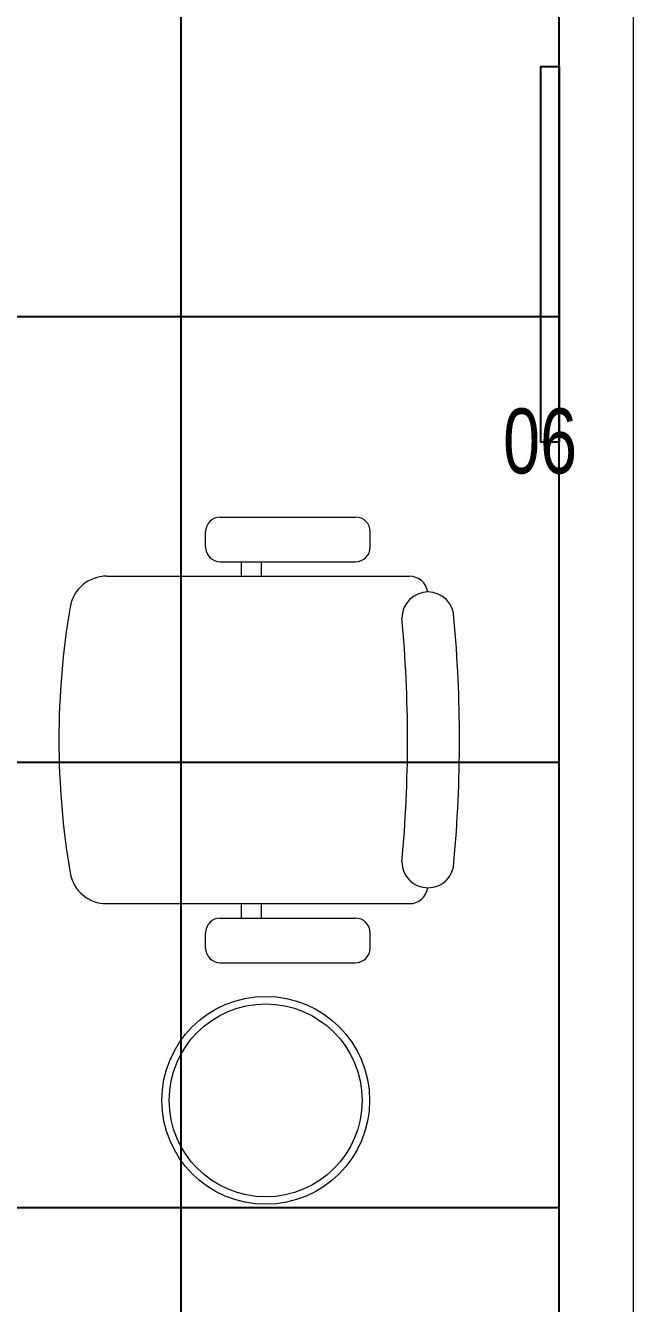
# Model space of a CAD drawing. Extents: x -12260 to 57327, y -29287 to 19916.
# Drawn here: x 12386 to 13206, y 6781 to 8502 of the extents above; entities that cross this region are included whole.
import ezdxf

# ---------------------------------------------------------------- set-up
doc = ezdxf.new("R2010")
doc.units = 0
doc.header["$LTSCALE"] = 0.25
doc.linetypes.add('DASHDOT', pattern=[25.4, 12.7, -6.35, 0, -6.35])
for name, color, linetype, lineweight in [('01-First Floor$0$72_EGR_EQP_TAG', 142, 'Continuous', 5), ('01-First Floor$0$LOADING', 253, 'Continuous', 5), ('01-First Floor$0$NEW Wall', 166, 'Continuous', 5), ('01-First Floor$0$Walls', 251, 'Continuous', 5), ('E-LITE-CLNG-CNDT', 6, 'DASHDOT', 35)]:
    doc.layers.add(name, color=color, linetype=linetype, lineweight=lineweight)
doc.layers.add('01-First Floor$0$FALSE CEILING', color=251, linetype='Continuous')
doc.styles.add('01-First Floor$0$X3G_ENTITY_257CFD', font='swisscl.ttf', dxfattribs={"height": 200})

# ---------------------------------------------------------------- blocks, each defined once
blk = doc.blocks.new('01-First Floor$0$WM00001-P')
at = {"layer": '01-First Floor$0$LOADING'}
for radius in [0.14, 0.13]:
    blk.add_circle((0, 0), radius, dxfattribs=at)
blk = doc.blocks.new('*X427')
at = {"color": 0}
for p, q in [((5, 3), (5, 3)), ((5, 3), (5, 3)), ((5, 3), (5, 3)), ((5, 3), (5, 3)), ((5, 3), (5, 3)), ((5, 3), (5, 3)), ((5, 3), (5, 3)), ((5, 3), (5, 3)), ((5, 3), (5, 3)), ((5, 3), (5, 3)), ((5, 3), (5, 3)), ((5, 3), (5, 3)), ((5, 3), (5, 3)), ((5, 3), (5, 3)), ((5, 3), (5, 3)), ((5, 3), (5, 3)), ((5, 3), (5, 3)), ((5, 3), (5, 3)), ((5, 3), (5, 3)), ((5, 3), (5, 3)), ((5, 3), (5, 3)), ((5, 3), (5, 3)), ((5, 3), (5, 3)), ((5, 3), (5, 3)), ((5, 3), (5, 3)), ((5, 3), (5, 3)), ((5, 3), (5, 3)), ((5, 3), (5, 3)), ((5, 3), (5, 3)), ((5, 3), (5, 3)), ((5, 3), (5, 3)), ((5, 3), (5, 3)), ((5, 3), (5, 3)), ((5, 3), (5, 3)), ((5, 3), (5, 3)), ((5, 3), (5, 3)), ((5, 3), (5, 3)), ((5, 3), (5, 3)), ((5, 3), (5, 3)), ((5, 3), (5, 3)), ((5, 3), (5, 3)), ((5, 3), (5, 3)), ((5, 3), (5, 3)), ((5, 3), (5, 3)), ((5, 3), (5, 3)), ((5, 3), (5, 3)), ((5, 3), (5, 3)), ((5, 3), (5, 3)), ((5, 3), (5, 3)), ((5, 3), (5, 3)), ((5, 3), (5, 3)), ((5, 3), (5, 3)), ((5, 3), (5, 3)), ((5, 3), (5, 3)), ((5, 3), (5, 3)), ((5, 3), (5, 3)), ((5, 3), (5, 3)), ((5, 3), (5, 3)), ((5, 3), (5, 3)), ((5, 3), (5, 3)), ((5, 3), (5, 3)), ((5, 3), (5, 3)), ((5, 3), (5, 3)), ((5, 3), (5, 3)), ((5, 3), (5, 3)), ((5, 3), (5, 3)), ((6, 3), (5, 3)), ((5, 3), (5, 3)), ((6, 3), (5, 3)), ((5, 3), (5, 3)), ((6, 3), (5, 3)), ((5, 3), (5, 3)), ((6, 3), (5, 3)), ((5, 3), (5, 3)), ((5, 3), (5, 3)), ((5, 3), (5, 3)), ((5, 3), (5, 3)), ((5, 3), (5, 3)), ((5, 3), (5, 3)), ((5, 3), (5, 3)), ((5, 3), (5, 3)), ((5, 3), (5, 3)), ((5, 3), (5, 3)), ((5, 3), (5, 3)), ((5, 3), (5, 3)), ((5, 3), (5, 3)), ((5, 3), (5, 3)), ((5, 3), (5, 3)), ((5, 3), (5, 3)), ((5, 3), (5, 3)), ((5, 3), (5, 3)), ((5, 3), (5, 3)), ((5, 3), (5, 3)), ((5, 3), (5, 3)), ((5, 3), (5, 3)), ((5, 3), (5, 3)), ((6, 3), (6, 3)), ((6, 3), (6, 3)), ((6, 3), (6, 3)), ((6, 3), (6, 3)), ((6, 3), (6, 3)), ((6, 3), (6, 3)), ((6, 3), (6, 3)), ((6, 3), (6, 3)), ((6, 3), (6, 3)), ((6, 3), (6, 3)), ((6, 3), (6, 3)), ((6, 3), (6, 3)), ((6, 3), (6, 3)), ((6, 3), (6, 3)), ((6, 3), (6, 3)), ((6, 3), (6, 3)), ((6, 3), (6, 3)), ((6, 3), (6, 3)), ((6, 3), (6, 3)), ((6, 3), (6, 3)), ((6, 3), (6, 3)), ((6, 3), (6, 3)), ((6, 3), (6, 3)), ((6, 3), (6, 3)), ((6, 3), (6, 3)), ((6, 3), (6, 3)), ((6, 3), (6, 3)), ((6, 3), (6, 3)), ((6, 3), (6, 3)), ((6, 3), (6, 3)), ((6, 3), (6, 3)), ((6, 3), (6, 3)), ((6, 3), (6, 3)), ((6, 3), (6, 3)), ((6, 3), (6, 3)), ((6, 3), (6, 3)), ((6, 3), (6, 3)), ((6, 3), (6, 3)), ((6, 3), (6, 3)), ((6, 3), (6, 3)), ((6, 3), (6, 3)), ((6, 3), (6, 3)), ((6, 3), (6, 3)), ((6, 3), (6, 3)), ((6, 3), (6, 3)), ((6, 3), (6, 3)), ((6, 3), (6, 3)), ((6, 3), (6, 3)), ((6, 3), (6, 3)), ((6, 3), (6, 3)), ((6, 3), (6, 3)), ((6, 3), (6, 3)), ((6, 3), (6, 3)), ((6, 3), (6, 3)), ((6, 3), (6, 3)), ((6, 3), (6, 3)), ((6, 3), (6, 3)), ((6, 3), (6, 3)), ((6, 3), (6, 3)), ((6, 3), (6, 3)), ((6, 3), (6, 3)), ((6, 3), (6, 3)), ((6, 3), (6, 3)), ((6, 3), (6, 3)), ((6, 3), (6, 3)), ((6, 3), (6, 3)), ((6, 3), (6, 3)), ((6, 3), (6, 3)), ((6, 3), (6, 3)), ((6, 3), (6, 3)), ((6, 3), (6, 3)), ((6, 3), (6, 3)), ((6, 3), (6, 3)), ((6, 3), (6, 3)), ((6, 3), (6, 3)), ((6, 3), (6, 3)), ((6, 3), (6, 3)), ((6, 3), (6, 3)), ((6, 3), (6, 3)), ((6, 3), (6, 3)), ((6, 3), (6, 3)), ((6, 3), (6, 3)), ((6, 3), (6, 3)), ((6, 3), (6, 3)), ((6, 3), (6, 3)), ((6, 3), (6, 3)), ((6, 3), (6, 3)), ((6, 3), (6, 3)), ((6, 3), (6, 3)), ((6, 3), (6, 3)), ((6, 3), (6, 3)), ((6, 3), (6, 3)), ((6, 3), (6, 3)), ((6, 3), (6, 3)), ((6, 3), (6, 3)), ((6, 3), (6, 3)), ((6, 3), (6, 3)), ((6, 3), (6, 3)), ((6, 3), (6, 3)), ((6, 3), (6, 3)), ((6, 3), (6, 3)), ((6, 3), (6, 3)), ((6, 3), (6, 3)), ((6, 3), (6, 3)), ((6, 3), (6, 3)), ((6, 3), (6, 3)), ((6, 3), (6, 3)), ((6, 3), (6, 3)), ((6, 3), (6, 3)), ((6, 3), (6, 3)), ((6, 3), (6, 3)), ((6, 3), (6, 3)), ((6, 3), (6, 3)), ((6, 3), (6, 3)), ((6, 3), (6, 3)), ((6, 3), (6, 3)), ((6, 3), (6, 3)), ((6, 3), (6, 3)), ((6, 3), (6, 3)), ((6, 3), (6, 3)), ((6, 3), (6, 3)), ((6, 3), (6, 3)), ((6, 3), (6, 3)), ((6, 3), (6, 3)), ((6, 3), (6, 3)), ((6, 3), (6, 3)), ((6, 3), (6, 3)), ((6, 3), (6, 3)), ((6, 3), (6, 3)), ((6, 3), (6, 3)), ((6, 3), (6, 3)), ((6, 3), (6, 3)), ((6, 3), (6, 3)), ((6, 3), (6, 3)), ((6, 3), (6, 3)), ((6, 3), (6, 3)), ((6, 3), (6, 3)), ((6, 3), (6, 3)), ((6, 3), (6, 3)), ((6, 3), (6, 3)), ((6, 3), (6, 3)), ((6, 3), (6, 3)), ((6, 3), (6, 3)), ((6, 3), (6, 3)), ((6, 3), (6, 3)), ((6, 3), (6, 3)), ((6, 3), (6, 3)), ((6, 3), (6, 3)), ((6, 3), (6, 3)), ((6, 3), (6, 3)), ((6, 3), (6, 3)), ((6, 3), (6, 3)), ((6, 3), (6, 3)), ((6, 3), (6, 3)), ((6, 3), (6, 3)), ((6, 3), (6, 3)), ((6, 3), (6, 3)), ((6, 3), (6, 3)), ((6, 3), (6, 3)), ((6, 3), (6, 3)), ((6, 3), (6, 3)), ((6, 3), (6, 3)), ((6, 3), (6, 3)), ((6, 3), (6, 3)), ((6, 3), (6, 3)), ((6, 3), (6, 3)), ((6, 3), (6, 3)), ((6, 3), (6, 3)), ((6, 3), (6, 3)), ((6, 3), (6, 3)), ((6, 3), (6, 3)), ((6, 3), (6, 3)), ((6, 3), (6, 3)), ((6, 3), (6, 3)), ((6, 3), (6, 3)), ((6, 3), (6, 3)), ((6, 3), (6, 3)), ((6, 3), (6, 3)), ((6, 3), (6, 3)), ((6, 3), (6, 3)), ((6, 3), (6, 3)), ((6, 3), (6, 3)), ((6, 3), (6, 3)), ((6, 3), (6, 3)), ((6, 3), (6, 3)), ((6, 3), (6, 3)), ((6, 3), (6, 3)), ((6, 3), (6, 3)), ((6, 3), (6, 3)), ((6, 3), (6, 3)), ((6, 3), (6, 3)), ((6, 3), (6, 3)), ((6, 3), (6, 3)), ((6, 3), (6, 3)), ((6, 3), (6, 3)), ((6, 3), (6, 3)), ((6, 3), (6, 3)), ((6, 3), (6, 3)), ((6, 3), (6, 3)), ((6, 3), (6, 3)), ((6, 3), (6, 3)), ((6, 3), (6, 3)), ((6, 3), (6, 3)), ((6, 3), (6, 3)), ((6, 3), (5, 3)), ((6, 3), (5, 3)), ((6, 3), (5, 3)), ((6, 3), (5, 3)), ((6, 3), (5, 3)), ((6, 3), (6, 3)), ((6, 3), (6, 3)), ((6, 3), (6, 3)), ((6, 3), (6, 3)), ((6, 3), (6, 3)), ((6, 3), (6, 3)), ((6, 3), (6, 3)), ((6, 3), (6, 3)), ((6, 3), (6, 3)), ((6, 3), (6, 3)), ((6, 3), (6, 3)), ((6, 3), (6, 3)), ((6, 3), (6, 3)), ((6, 3), (6, 3)), ((6, 3), (6, 3)), ((6, 3), (6, 3)), ((6, 3), (6, 3)), ((6, 3), (6, 3)), ((6, 3), (6, 3)), ((6, 3), (6, 3)), ((6, 3), (6, 3)), ((6, 3), (6, 3)), ((6, 3), (6, 3)), ((6, 3), (6, 3)), ((6, 3), (6, 3)), ((6, 3), (6, 3)), ((6, 3), (6, 3)), ((6, 3), (6, 3)), ((6, 3), (6, 3)), ((6, 3), (6, 3)), ((6, 3), (6, 3)), ((6, 3), (6, 3)), ((6, 3), (6, 3)), ((6, 3), (6, 3)), ((6, 3), (6, 3)), ((6, 3), (6, 3)), ((6, 3), (6, 3)), ((6, 3), (6, 3)), ((6, 3), (6, 3)), ((6, 3), (6, 3)), ((6, 3), (6, 3)), ((6, 3), (6, 3)), ((6, 3), (6, 3)), ((6, 3), (6, 3)), ((6, 3), (6, 3)), ((6, 3), (6, 3)), ((6, 3), (6, 3)), ((6, 3), (6, 3)), ((6, 3), (6, 3)), ((6, 3), (6, 3)), ((6, 3), (6, 3)), ((6, 3), (6, 3)), ((6, 3), (6, 3)), ((6, 3), (6, 3)), ((6, 3), (6, 3)), ((6, 3), (6, 3)), ((6, 3), (6, 3)), ((6, 3), (6, 3)), ((6, 3), (6, 3)), ((6, 3), (6, 3)), ((6, 3), (6, 3)), ((6, 3), (6, 3)), ((6, 3), (6, 3)), ((6, 3), (6, 3)), ((6, 3), (6, 3)), ((6, 3), (6, 3)), ((6, 3), (6, 3)), ((6, 3), (6, 3)), ((6, 3), (6, 3)), ((6, 3), (6, 3)), ((6, 3), (6, 3)), ((6, 3), (6, 3)), ((6, 3), (6, 3)), ((6, 3), (6, 3)), ((6, 3), (6, 3)), ((6, 3), (6, 3)), ((6, 3), (6, 3)), ((6, 3), (6, 3)), ((6, 3), (6, 3)), ((6, 3), (6, 3)), ((6, 3), (6, 3)), ((6, 3), (6, 3)), ((6, 3), (6, 3)), ((6, 3), (6, 3)), ((6, 3), (6, 3)), ((6, 3), (6, 3)), ((6, 3), (6, 3)), ((6, 3), (6, 3)), ((6, 3), (6, 3)), ((6, 3), (6, 3)), ((6, 3), (6, 3)), ((6, 3), (6, 3)), ((6, 3), (6, 3)), ((6, 3), (6, 3)), ((6, 3), (6, 3)), ((6, 3), (6, 3)), ((6, 3), (6, 3)), ((6, 3), (6, 3)), ((6, 3), (6, 3)), ((6, 3), (6, 3)), ((6, 3), (6, 3)), ((6, 3), (6, 3)), ((6, 3), (6, 3)), ((6, 3), (6, 3)), ((6, 3), (6, 3)), ((6, 3), (6, 3)), ((6, 3), (6, 3)), ((6, 3), (6, 3)), ((6, 3), (6, 3)), ((6, 3), (6, 3)), ((6, 3), (6, 3)), ((6, 3), (6, 3)), ((6, 3), (6, 3)), ((6, 3), (6, 3)), ((6, 3), (6, 3)), ((6, 3), (6, 3)), ((6, 3), (6, 3)), ((6, 3), (6, 3)), ((6, 3), (6, 3)), ((6, 3), (6, 3)), ((6, 3), (6, 3)), ((6, 3), (6, 3)), ((6, 3), (6, 3)), ((6, 3), (6, 3)), ((6, 3), (6, 3)), ((6, 3), (6, 3)), ((6, 3), (6, 3)), ((6, 3), (6, 3)), ((6, 3), (6, 3)), ((6, 3), (6, 3)), ((6, 3), (6, 3)), ((6, 3), (6, 3)), ((6, 3), (6, 3)), ((6, 3), (6, 3)), ((6, 3), (6, 3)), ((6, 3), (6, 3)), ((6, 3), (6, 3)), ((6, 3), (6, 3)), ((6, 3), (6, 3)), ((6, 3), (6, 3)), ((6, 3), (6, 3)), ((6, 3), (6, 3)), ((6, 3), (6, 3)), ((6, 3), (6, 3)), ((6, 3), (6, 3)), ((6, 3), (6, 3)), ((6, 3), (6, 3)), ((6, 3), (6, 3)), ((6, 3), (6, 3)), ((6, 3), (6, 3)), ((6, 3), (6, 3)), ((6, 3), (6, 3)), ((6, 3), (6, 3)), ((6, 3), (6, 3)), ((6, 3), (6, 3)), ((6, 3), (6, 3)), ((6, 3), (6, 3)), ((6, 3), (6, 3)), ((6, 3), (6, 3)), ((6, 3), (6, 3)), ((6, 3), (6, 3)), ((6, 3), (6, 3)), ((6, 3), (6, 3)), ((6, 3), (6, 3)), ((6, 3), (6, 3)), ((6, 3), (6, 3)), ((6, 3), (6, 3)), ((6, 3), (6, 3)), ((6, 3), (6, 3)), ((6, 3), (6, 3)), ((6, 3), (6, 3)), ((6, 3), (6, 3)), ((6, 3), (6, 3)), ((6, 3), (6, 3)), ((6, 3), (6, 3)), ((6, 3), (6, 3)), ((6, 3), (6, 3)), ((6, 3), (6, 3)), ((6, 3), (6, 3)), ((6, 3), (6, 3)), ((6, 3), (6, 3)), ((6, 3), (6, 3)), ((6, 3), (6, 3)), ((6, 3), (6, 3)), ((6, 3), (6, 3)), ((6, 3), (6, 3)), ((6, 3), (6, 3)), ((6, 3), (6, 3)), ((6, 3), (6, 3)), ((6, 3), (6, 3)), ((6, 3), (6, 3)), ((6, 3), (6, 3)), ((6, 3), (6, 3)), ((6, 3), (6, 3)), ((6, 3), (6, 3)), ((6, 3), (6, 3)), ((6, 3), (6, 3)), ((6, 3), (6, 3)), ((6, 3), (6, 3)), ((6, 3), (6, 3)), ((6, 3), (6, 3)), ((6, 3), (6, 3)), ((6, 3), (6, 3)), ((6, 3), (6, 3)), ((6, 3), (6, 3)), ((6, 3), (6, 3)), ((6, 3), (6, 3)), ((6, 3), (6, 3)), ((6, 3), (6, 3)), ((6, 3), (6, 3)), ((6, 3), (6, 3)), ((6, 3), (6, 3)), ((6, 3), (6, 3)), ((6, 3), (6, 3)), ((6, 3), (6, 3)), ((6, 3), (6, 3)), ((6, 3), (6, 3)), ((6, 3), (6, 3)), ((6, 3), (6, 3)), ((6, 3), (6, 3)), ((6, 3), (6, 3)), ((6, 3), (6, 3)), ((6, 3), (6, 3)), ((6, 3), (6, 3)), ((6, 3), (6, 3)), ((6, 3), (6, 3)), ((6, 3), (6, 3)), ((6, 3), (6, 3)), ((6, 3), (6, 3)), ((6, 3), (6, 3)), ((6, 3), (6, 3)), ((6, 3), (6, 3)), ((6, 3), (6, 3)), ((6, 3), (6, 3)), ((6, 3), (6, 3)), ((6, 3), (6, 3)), ((6, 3), (6, 3)), ((6, 3), (6, 3)), ((6, 3), (6, 3)), ((6, 3), (6, 3)), ((6, 3), (6, 3)), ((6, 3), (6, 3)), ((6, 3), (6, 3)), ((6, 3), (6, 3)), ((6, 3), (6, 3)), ((6, 3), (6, 3)), ((6, 3), (6, 3)), ((6, 3), (6, 3)), ((6, 3), (6, 3)), ((6, 3), (6, 3)), ((6, 3), (6, 3)), ((6, 3), (6, 3)), ((6, 3), (6, 3)), ((6, 3), (6, 3)), ((6, 3), (6, 3)), ((6, 3), (6, 3)), ((6, 3), (6, 3)), ((6, 3), (6, 3)), ((6, 3), (6, 3)), ((6, 3), (6, 3)), ((6, 3), (6, 3)), ((6, 3), (6, 3)), ((6, 3), (6, 3)), ((6, 3), (6, 3)), ((6, 3), (6, 3)), ((6, 3), (6, 3)), ((6, 3), (6, 3)), ((6, 3), (6, 3)), ((6, 3), (6, 3)), ((6, 3), (6, 3)), ((6, 3), (6, 3)), ((6, 3), (6, 3)), ((6, 3), (6, 3)), ((6, 3), (6, 3)), ((6, 3), (6, 3)), ((6, 3), (6, 3)), ((6, 3), (6, 3)), ((6, 3), (6, 3)), ((6, 3), (6, 3)), ((6, 3), (6, 3)), ((6, 3), (6, 3)), ((6, 3), (6, 3)), ((6, 3), (6, 3)), ((6, 3), (6, 3)), ((6, 3), (6, 3)), ((6, 3), (6, 3)), ((6, 3), (6, 3)), ((6, 3), (6, 3)), ((6, 3), (6, 3)), ((6, 3), (6, 3)), ((6, 3), (6, 3)), ((6, 3), (6, 3)), ((6, 3), (6, 3)), ((6, 3), (6, 3)), ((6, 3), (6, 3)), ((6, 3), (6, 3)), ((6, 3), (6, 3)), ((6, 3), (6, 3)), ((6, 3), (6, 3)), ((6, 3), (6, 3)), ((6, 3), (6, 3)), ((6, 3), (6, 3)), ((6, 3), (6, 3)), ((6, 3), (6, 3)), ((6, 3), (6, 3)), ((6, 3), (6, 3)), ((6, 3), (6, 3)), ((6, 3), (6, 3)), ((6, 3), (6, 3)), ((6, 3), (6, 3)), ((6, 3), (6, 3)), ((6, 3), (6, 3)), ((6, 3), (6, 3)), ((6, 3), (6, 3)), ((6, 3), (6, 3)), ((6, 3), (6, 3)), ((6, 3), (6, 3))]:
    blk.add_line(p, q, dxfattribs=at)
blk = doc.blocks.new('*X428')
at = {"color": 0}
for p, q in [((13, 1), (13, 1)), ((13, 1), (13, 1)), ((13, 1), (13, 1)), ((13, 1), (13, 1)), ((13, 1), (13, 1)), ((13, 1), (13, 1)), ((13, 1), (13, 1)), ((13, 1), (13, 1)), ((13, 1), (13, 1)), ((13, 1), (13, 1)), ((13, 1), (13, 1)), ((13, 1), (13, 1)), ((13, 1), (13, 1)), ((13, 1), (13, 1)), ((13, 1), (13, 1)), ((13, 1), (14, 1)), ((13, 1), (14, 1)), ((13, 1), (14, 1)), ((13, 1), (13, 1)), ((13, 1), (13, 1)), ((13, 1), (13, 1)), ((13, 1), (13, 1)), ((13, 1), (13, 1)), ((13, 1), (13, 1)), ((13, 1), (13, 1)), ((13, 1), (13, 1)), ((13, 1), (13, 1)), ((13, 1), (13, 1)), ((13, 1), (13, 1)), ((13, 1), (13, 1)), ((13, 1), (13, 1)), ((13, 1), (13, 1)), ((13, 1), (13, 1)), ((13, 1), (13, 1)), ((13, 1), (13, 1)), ((13, 1), (13, 1)), ((13, 1), (13, 1)), ((13, 1), (13, 1)), ((13, 1), (13, 1)), ((13, 1), (13, 1)), ((13, 1), (13, 1)), ((13, 1), (13, 1)), ((13, 1), (13, 1)), ((13, 1), (13, 1)), ((13, 1), (13, 1)), ((13, 1), (13, 1)), ((13, 1), (13, 1)), ((13, 1), (13, 1)), ((13, 1), (13, 1)), ((13, 1), (13, 1)), ((13, 1), (13, 1)), ((13, 1), (13, 1)), ((13, 1), (13, 1)), ((13, 1), (13, 1)), ((13, 1), (13, 1)), ((13, 1), (13, 1)), ((13, 1), (13, 1)), ((13, 1), (13, 1)), ((13, 1), (13, 1)), ((13, 1), (13, 1)), ((13, 1), (13, 1)), ((13, 1), (13, 1)), ((13, 1), (13, 1)), ((13, 1), (13, 1)), ((13, 1), (13, 1)), ((13, 1), (13, 1)), ((13, 1), (13, 1)), ((13, 1), (13, 1)), ((13, 1), (13, 1)), ((13, 1), (13, 1)), ((13, 1), (13, 1)), ((13, 1), (13, 1)), ((13, 1), (13, 1)), ((13, 1), (13, 1)), ((13, 1), (13, 1)), ((13, 1), (13, 1)), ((13, 1), (13, 1)), ((13, 1), (13, 1)), ((13, 1), (13, 1)), ((13, 1), (13, 1)), ((13, 1), (13, 1)), ((13, 1), (13, 1)), ((13, 1), (13, 1)), ((13, 1), (13, 1)), ((13, 1), (13, 1)), ((13, 1), (13, 1)), ((13, 1), (13, 1)), ((13, 1), (13, 1)), ((13, 1), (13, 1)), ((13, 1), (13, 1)), ((13, 1), (13, 1)), ((13, 1), (13, 1)), ((13, 1), (13, 1)), ((13, 1), (13, 1)), ((13, 1), (13, 1)), ((13, 1), (13, 1)), ((13, 1), (13, 1)), ((13, 1), (13, 1)), ((13, 1), (13, 1)), ((13, 1), (13, 1)), ((13, 1), (13, 1)), ((13, 1), (13, 1)), ((13, 1), (13, 1)), ((13, 1), (13, 1)), ((13, 1), (13, 1)), ((13, 1), (13, 1)), ((13, 1), (13, 1)), ((13, 1), (13, 1)), ((13, 1), (13, 1)), ((13, 1), (13, 1)), ((13, 1), (13, 1)), ((13, 1), (13, 1)), ((13, 1), (13, 1)), ((13, 1), (13, 1)), ((13, 1), (13, 1)), ((13, 1), (13, 1)), ((13, 1), (13, 1)), ((13, 1), (13, 1)), ((13, 1), (13, 1)), ((13, 1), (13, 1)), ((13, 1), (13, 1)), ((13, 1), (13, 1)), ((13, 1), (13, 1)), ((13, 1), (14, 1)), ((13, 0), (13, 0)), ((13, 0), (13, 0)), ((13, 0), (13, 0)), ((13, 0), (13, 0)), ((13, 0), (13, 0)), ((13, 0), (13, 0)), ((13, 0), (13, 0)), ((13, 0), (13, 0)), ((13, 0), (13, 0)), ((13, 0), (13, 0)), ((13, 0), (13, 0)), ((13, 0), (13, 0)), ((13, 0), (13, 0)), ((13, 0), (13, 0)), ((13, 0), (13, 0)), ((13, 0), (13, 0)), ((13, 0), (13, 0)), ((13, 0), (13, 0)), ((13, 0), (13, 0)), ((13, 0), (13, 0)), ((13, 0), (13, 0)), ((13, 0), (13, 0)), ((13, 0), (13, 0)), ((13, 0), (13, 0)), ((13, 0), (13, 0)), ((13, 0), (13, 0)), ((13, 0), (13, 0)), ((13, 0), (13, 0)), ((13, 0), (13, 0)), ((13, 0), (13, 0)), ((13, 0), (13, 0)), ((13, 0), (13, 0)), ((13, 0), (13, 0)), ((13, 0), (13, 0)), ((13, 0), (13, 0)), ((13, 0), (13, 0)), ((13, 0), (13, 0)), ((13, 0), (13, 0)), ((13, 0), (13, 0)), ((13, 0), (13, 0)), ((13, 0), (13, 0)), ((13, 0), (13, 0)), ((13, 0), (13, 0)), ((13, 0), (13, 0)), ((13, 0), (13, 0)), ((13, 0), (13, 0)), ((13, 0), (13, 0)), ((13, 0), (13, 0)), ((13, 0), (14, 0)), ((13, 0), (14, 0)), ((13, 0), (13, 0)), ((13, 0), (14, 0)), ((14, 1), (14, 1)), ((14, 1), (14, 1)), ((14, 1), (14, 1)), ((14, 1), (14, 1)), ((14, 1), (14, 1)), ((14, 1), (14, 1)), ((14, 1), (14, 1)), ((14, 1), (14, 1)), ((14, 1), (14, 1)), ((14, 1), (14, 1)), ((14, 1), (14, 1)), ((14, 1), (14, 1)), ((14, 1), (14, 1)), ((14, 1), (14, 1)), ((14, 1), (14, 1)), ((14, 1), (14, 1)), ((14, 1), (14, 1)), ((14, 1), (14, 1)), ((14, 1), (14, 1)), ((14, 1), (14, 1)), ((14, 1), (14, 1)), ((14, 1), (14, 1)), ((14, 1), (14, 1)), ((14, 1), (14, 1)), ((14, 1), (14, 1)), ((14, 1), (14, 1)), ((14, 1), (14, 1)), ((14, 1), (14, 1)), ((14, 1), (14, 1)), ((14, 1), (14, 1)), ((14, 1), (14, 1)), ((14, 1), (14, 1)), ((14, 1), (14, 1)), ((14, 1), (14, 1)), ((14, 1), (14, 1)), ((14, 1), (14, 1)), ((14, 1), (14, 1)), ((14, 1), (14, 1)), ((14, 1), (14, 1)), ((14, 1), (14, 1)), ((14, 1), (14, 1)), ((14, 1), (14, 1)), ((14, 1), (14, 1)), ((14, 1), (14, 1)), ((14, 1), (14, 1)), ((14, 1), (14, 1)), ((14, 1), (14, 1)), ((14, 1), (14, 1)), ((14, 1), (14, 1)), ((14, 1), (14, 1)), ((14, 1), (14, 1)), ((14, 1), (14, 1)), ((14, 1), (14, 1)), ((14, 1), (14, 1)), ((14, 1), (14, 1)), ((14, 1), (14, 1)), ((14, 1), (14, 1)), ((14, 1), (14, 1)), ((14, 1), (14, 1)), ((14, 1), (14, 1)), ((14, 1), (14, 1)), ((14, 1), (14, 1)), ((14, 1), (14, 1)), ((14, 1), (14, 1)), ((14, 1), (14, 1)), ((14, 1), (14, 1)), ((14, 1), (14, 1)), ((14, 1), (14, 1)), ((14, 1), (14, 1)), ((14, 1), (14, 1)), ((14, 1), (14, 1)), ((14, 1), (14, 1)), ((14, 1), (14, 1)), ((14, 1), (14, 1)), ((14, 1), (14, 1)), ((14, 1), (14, 1)), ((14, 1), (14, 1)), ((14, 1), (14, 1)), ((14, 1), (14, 1)), ((14, 1), (14, 1)), ((14, 1), (14, 1)), ((14, 1), (14, 1)), ((14, 1), (14, 1)), ((14, 1), (14, 1)), ((14, 1), (14, 1)), ((14, 1), (14, 1)), ((14, 1), (14, 1)), ((14, 1), (14, 1)), ((14, 1), (14, 1)), ((14, 1), (14, 1)), ((14, 1), (14, 1)), ((14, 1), (14, 1)), ((14, 1), (14, 1)), ((14, 1), (14, 1)), ((14, 0), (14, 0)), ((14, 0), (14, 0)), ((14, 0), (14, 0)), ((14, 0), (14, 0)), ((14, 0), (14, 0)), ((14, 0), (14, 0)), ((14, 0), (14, 0)), ((14, 0), (14, 0)), ((14, 0), (14, 0)), ((14, 0), (14, 0)), ((14, 0), (14, 0)), ((14, 0), (14, 0)), ((14, 0), (14, 0)), ((14, 0), (14, 0)), ((14, 0), (14, 0)), ((14, 0), (14, 0)), ((14, 0), (14, 0)), ((14, 0), (14, 0)), ((14, 0), (14, 0)), ((14, 0), (14, 0)), ((14, 0), (14, 0)), ((14, 0), (14, 0)), ((14, 0), (14, 0)), ((14, 0), (14, 0)), ((14, 0), (14, 0)), ((14, 0), (14, 0)), ((14, 0), (14, 0)), ((14, 0), (14, 0)), ((14, 0), (14, 0)), ((14, 0), (14, 0)), ((14, 0), (14, 0)), ((14, 0), (14, 0)), ((14, 0), (14, 0)), ((14, 0), (14, 0)), ((14, 0), (14, 0)), ((14, 0), (14, 0)), ((14, 0), (14, 0)), ((14, 0), (14, 0)), ((14, 0), (14, 0)), ((14, 0), (14, 0)), ((14, 0), (14, 0)), ((14, 0), (14, 0)), ((14, 0), (14, 0)), ((14, 0), (14, 0)), ((14, 0), (14, 0)), ((14, 0), (14, 0)), ((14, 0), (14, 0)), ((14, 0), (14, 0)), ((13, 0), (13, 0)), ((13, 0), (14, 0)), ((13, 0), (13, 0)), ((13, 0), (14, 0)), ((13, 0), (13, 0)), ((13, 0), (14, 0)), ((13, 0), (13, 0)), ((13, 0), (13, 0)), ((13, 0), (13, 0)), ((13, 0), (13, 0)), ((13, 0), (14, 0)), ((13, 0), (13, 0)), ((13, 0), (14, 0)), ((13, 0), (13, 0)), ((13, 0), (14, 0)), ((13, 0), (13, 0)), ((13, 0), (14, 0)), ((13, 0), (13, 0)), ((13, 0), (14, 0)), ((13, 0), (13, 0)), ((13, 0), (14, 0)), ((13, 0), (13, 0)), ((13, 0), (14, 0)), ((13, 0), (13, 0)), ((13, 0), (13, 0)), ((13, 0), (13, 0)), ((13, 0), (14, 0)), ((13, 0), (13, 0)), ((13, 0), (14, 0)), ((13, 0), (13, 0)), ((13, 0), (14, 0)), ((13, 0), (13, 0)), ((13, 0), (14, 0)), ((13, 0), (13, 0)), ((13, 0), (13, 0)), ((13, 0), (13, 0)), ((13, 0), (13, 0)), ((13, 0), (13, 0)), ((13, 0), (13, 0)), ((13, 0), (13, 0)), ((13, 0), (13, 0)), ((13, 0), (13, 0)), ((13, 0), (13, 0)), ((13, 0), (13, 0)), ((13, 0), (13, 0)), ((13, 0), (13, 0)), ((13, 0), (13, 0)), ((13, 0), (13, 0)), ((13, 0), (13, 0)), ((13, 0), (13, 0)), ((13, 0), (13, 0)), ((13, 0), (13, 0)), ((13, 0), (13, 0)), ((13, 0), (13, 0)), ((13, 0), (13, 0)), ((13, 0), (13, 0)), ((13, 0), (13, 0)), ((13, 0), (13, 0)), ((13, 0), (13, 0)), ((13, 0), (13, 0)), ((13, 0), (13, 0)), ((13, 0), (13, 0)), ((13, 0), (13, 0)), ((13, 0), (13, 0)), ((13, -1), (13, -1)), ((13, -1), (13, -1)), ((13, -1), (13, -1)), ((13, -1), (13, -1)), ((13, -1), (13, -1)), ((13, -1), (14, -1)), ((13, -1), (13, -1)), ((14, 0), (14, 0)), ((14, 0), (14, 0)), ((14, 0), (14, 0)), ((14, 0), (14, 0)), ((14, 0), (14, 0)), ((14, 0), (14, 0)), ((14, 0), (14, 0)), ((14, 0), (14, 0)), ((14, 0), (14, 0)), ((14, 0), (14, 0)), ((14, 0), (14, 0)), ((14, 0), (14, 0)), ((14, 0), (14, 0)), ((14, 0), (14, 0)), ((14, 0), (14, 0)), ((13, 0), (14, 0)), ((14, 0), (14, 0)), ((14, 0), (14, 0)), ((14, 0), (14, 0)), ((14, 0), (14, 0)), ((14, 0), (14, 0)), ((14, 0), (14, 0)), ((14, 0), (14, 0)), ((14, 0), (14, 0)), ((14, 0), (14, 0)), ((14, 0), (14, 0)), ((14, 0), (14, 0)), ((14, 0), (14, 0)), ((14, 0), (14, 0)), ((14, 0), (14, 0)), ((14, 0), (14, 0)), ((14, 0), (14, 0)), ((14, 0), (14, 0)), ((14, 0), (14, 0)), ((14, 0), (14, 0)), ((14, 0), (14, 0)), ((14, 0), (14, 0)), ((14, 0), (14, 0)), ((14, 0), (14, 0)), ((14, 0), (14, 0)), ((14, 0), (14, 0)), ((14, 0), (14, 0)), ((14, 0), (14, 0)), ((14, 0), (14, 0)), ((14, 0), (14, 0)), ((14, 0), (14, 0)), ((14, 0), (14, 0)), ((14, 0), (14, 0)), ((14, 0), (14, 0)), ((14, 0), (14, 0)), ((14, -1), (14, -1)), ((14, -1), (14, -1)), ((14, -1), (14, -1)), ((14, -1), (14, -1)), ((14, -1), (14, -1))]:
    blk.add_line(p, q, dxfattribs=at)
blk = doc.blocks.new('01-First Floor$0$GF21018-P')
at = {"color": 0}
for p, q in [((-0.2207, 0.4756), (-0.2207, 0.0675)), ((0.2205, 0.4756), (0.2205, 0.0675)), ((-0.2806, 0.3422), (-0.2598, 0.3422)), ((0.2596, 0.3422), (0.2804, 0.3422)), ((-0.3002, 0.3226), (-0.3002, 0.14)), ((-0.2402, 0.3226), (-0.2402, 0.14)), ((0.24, 0.3226), (0.24, 0.14)), ((0.3, 0.3226), (0.3, 0.14)), ((-0.2402, 0.2937), (-0.2207, 0.2937)), ((0.2205, 0.2937), (0.24, 0.2937)), ((-0.2402, 0.2671), (-0.2207, 0.2671)), ((0.2205, 0.2671), (0.24, 0.2671)), ((-0.2806, 0.1204), (-0.2598, 0.1204)), ((0.2596, 0.1204), (0.2804, 0.1204))]:
    blk.add_line(p, q, dxfattribs=at)
for points in [[(0.24, 0.2937), (0.24, 0.2937), (0.24, 0.2937), (0.24, 0.2937), (0.24, 0.2937), (0.24, 0.2937), (0.24, 0.2937), (0.24, 0.2937), (0.24, 0.2937), (0.24, 0.2937), (0.24, 0.2937), (0.24, 0.2937), (0.24, 0.2937), (0.24, 0.2937), (0.24, 0.2937), (0.24, 0.2937), (0.24, 0.2937), (0.24, 0.2937), (0.24, 0.2937), (0.24, 0.2937), (0.24, 0.2937), (0.24, 0.2937), (0.24, 0.2937), (0.24, 0.2937), (0.24, 0.2937), (0.24, 0.2937), (0.24, 0.2937), (0.24, 0.2937), (0.24, 0.2937), (0.24, 0.2937), (0.24, 0.2937), (0.24, 0.2937), (0.24, 0.2937), (0.24, 0.2937), (0.24, 0.2937), (0.24, 0.2937), (0.24, 0.2937), (0.24, 0.2937), (0.24, 0.2937), (0.24, 0.2937), (0.24, 0.2937), (0.24, 0.2937), (0.24, 0.2937), (0.24, 0.2937), (0.24, 0.2937), (0.24, 0.2937), (0.24, 0.2937), (0.24, 0.2937), (0.24, 0.2937), (0.24, 0.2937), (0.24, 0.2937), (0.24, 0.2937), (0.24, 0.2937), (0.24, 0.2937), (0.24, 0.2937), (0.24, 0.2937), (0.24, 0.2937), (0.24, 0.2937), (0.24, 0.2937), (0.24, 0.2937), (0.24, 0.2937), (0.24, 0.2937), (0.24, 0.2937), (0.24, 0.2937), (0.24, 0.2937), (0.24, 0.2937), (0.24, 0.2937), (0.24, 0.2937), (0.24, 0.2937), (0.24, 0.2937), (0.24, 0.2937), (0.24, 0.2937), (0.24, 0.2937), (0.24, 0.2937), (0.24, 0.2937), (0.24, 0.2937), (0.24, 0.2937), (0.24, 0.2937), (0.24, 0.2937), (0.24, 0.2937), (0.24, 0.2937), (0.24, 0.2937), (0.24, 0.2937), (0.24, 0.2937), (0.24, 0.2937), (0.24, 0.2937), (0.24, 0.2937), (0.24, 0.2937), (0.24, 0.2937), (0.24, 0.2937), (0.24, 0.2937), (0.24, 0.2937), (0.24, 0.2937), (0.24, 0.2937), (0.24, 0.2937), (0.24, 0.2937), (0.24, 0.2937), (0.24, 0.2937), (0.24, 0.2937), (0.24, 0.2937), (0.24, 0.2937), (0.24, 0.2937), (0.24, 0.2937), (0.24, 0.2937), (0.24, 0.2937), (0.24, 0.2937), (0.24, 0.2937), (0.24, 0.2937), (0.24, 0.2937), (0.24, 0.2937), (0.24, 0.2937), (0.24, 0.2937), (0.24, 0.2937), (0.24, 0.2937), (0.24, 0.2937), (0.24, 0.2937), (0.24, 0.2937), (0.24, 0.2937), (0.24, 0.2937), (0.24, 0.2937), (0.24, 0.2937), (0.24, 0.2937), (0.24, 0.2937), (0.24, 0.2937), (0.24, 0.2937), (0.24, 0.2937), (0.24, 0.2937), (0.24, 0.2937), (0.24, 0.2937), (0.24, 0.2937), (0.24, 0.2937), (0.24, 0.2937), (0.24, 0.2937), (0.24, 0.2937), (0.24, 0.2937), (0.24, 0.2937), (0.24, 0.2937), (0.24, 0.2937), (0.24, 0.2937), (0.24, 0.2937), (0.24, 0.2937), (0.24, 0.2937), (0.24, 0.2937), (0.24, 0.2937), (0.24, 0.2937), (0.24, 0.2937), (0.24, 0.2937), (0.24, 0.2937), (0.24, 0.2937), (0.24, 0.2937), (0.24, 0.2937), (0.24, 0.2937), (0.24, 0.2937), (0.24, 0.2937), (0.24, 0.2937), (0.24, 0.2937), (0.24, 0.2937), (0.24, 0.2937), (0.24, 0.2937), (0.24, 0.2937), (0.24, 0.2937), (0.24, 0.2937), (0.24, 0.2937), (0.24, 0.2937), (0.24, 0.2937), (0.24, 0.2937), (0.24, 0.2937), (0.24, 0.2937), (0.24, 0.2937), (0.24, 0.2937), (0.24, 0.2937), (0.24, 0.2937), (0.24, 0.2937), (0.24, 0.2937), (0.24, 0.2937), (0.24, 0.2937), (0.24, 0.2937), (0.24, 0.2937), (0.24, 0.2937), (0.24, 0.2937), (0.24, 0.2937), (0.24, 0.2937), (0.24, 0.2937), (0.24, 0.2937), (0.24, 0.2937), (0.24, 0.2937), (0.24, 0.2937), (0.24, 0.2937), (0.24, 0.2937), (0.24, 0.2937), (0.24, 0.2937), (0.24, 0.2937), (0.24, 0.2937), (0.24, 0.2937), (0.24, 0.2937), (0.24, 0.2937), (0.24, 0.2937), (0.24, 0.2937), (0.24, 0.2937), (0.24, 0.2937), (0.24, 0.2937), (0.24, 0.2937), (0.24, 0.2937), (0.24, 0.2937), (0.24, 0.2937), (0.24, 0.2937), (0.24, 0.2937), (0.24, 0.2937), (0.24, 0.2937), (0.24, 0.2937), (0.24, 0.2937), (0.24, 0.2937), (0.24, 0.2937), (0.24, 0.2937), (0.24, 0.2937), (0.24, 0.2937), (0.24, 0.2937), (0.24, 0.2937), (0.24, 0.2937), (0.24, 0.2937), (0.24, 0.2937), (0.24, 0.2937), (0.24, 0.2937), (0.24, 0.2937), (0.24, 0.2937), (0.24, 0.2937), (0.24, 0.2937), (0.24, 0.2937), (0.24, 0.2937), (0.24, 0.2937), (0.24, 0.2937), (0.24, 0.2937), (0.24, 0.2937), (0.24, 0.2937), (0.24, 0.2937), (0.24, 0.2937), (0.24, 0.2937), (0.24, 0.2937), (0.24, 0.2937), (0.24, 0.2937), (0.24, 0.2937), (0.24, 0.2937), (0.24, 0.2937), (0.24, 0.2937), (0.24, 0.2937), (0.24, 0.2937), (0.24, 0.2937), (0.24, 0.2937), (0.24, 0.2937), (0.24, 0.2937), (0.24, 0.2937), (0.24, 0.2937), (0.24, 0.2937), (0.24, 0.2937), (0.24, 0.2937), (0.24, 0.2937), (0.24, 0.2937), (0.24, 0.2937), (0.24, 0.2937), (0.24, 0.2937), (0.24, 0.2937), (0.24, 0.2937), (0.24, 0.2937), (0.24, 0.2937), (0.24, 0.2937), (0.24, 0.2937), (0.24, 0.2937), (0.24, 0.2937), (0.24, 0.2937), (0.24, 0.2937), (0.24, 0.2937), (0.24, 0.2937), (0.24, 0.2937), (0.24, 0.2937), (0.24, 0.2937), (0.24, 0.2937), (0.24, 0.2937)], [(0.24, 0.2937), (0.24, 0.2937), (0.24, 0.2937), (0.24, 0.2937), (0.24, 0.2937), (0.24, 0.2937), (0.24, 0.2937), (0.24, 0.2937), (0.24, 0.2937), (0.24, 0.2937), (0.24, 0.2937), (0.24, 0.2937), (0.24, 0.2937), (0.24, 0.2937), (0.24, 0.2937), (0.24, 0.2937), (0.24, 0.2937), (0.24, 0.2937), (0.24, 0.2937), (0.24, 0.2937), (0.24, 0.2937), (0.24, 0.2937), (0.24, 0.2937), (0.24, 0.2937), (0.24, 0.2937), (0.24, 0.2937), (0.24, 0.2937), (0.24, 0.2937), (0.24, 0.2937), (0.24, 0.2937), (0.24, 0.2937), (0.24, 0.2937), (0.24, 0.2937), (0.24, 0.2937), (0.24, 0.2937), (0.24, 0.2937), (0.24, 0.2937), (0.24, 0.2937), (0.24, 0.2937), (0.24, 0.2937), (0.24, 0.2937), (0.24, 0.2937), (0.24, 0.2937), (0.24, 0.2937), (0.24, 0.2937), (0.24, 0.2937), (0.24, 0.2937), (0.24, 0.2937), (0.24, 0.2937), (0.24, 0.2937), (0.24, 0.2937), (0.24, 0.2937), (0.24, 0.2937), (0.24, 0.2937), (0.24, 0.2937), (0.24, 0.2937), (0.24, 0.2937), (0.24, 0.2937), (0.24, 0.2937), (0.24, 0.2937), (0.24, 0.2937), (0.24, 0.2937), (0.24, 0.2937), (0.24, 0.2937), (0.24, 0.2937), (0.24, 0.2937), (0.24, 0.2937), (0.24, 0.2937), (0.24, 0.2937), (0.24, 0.2937), (0.24, 0.2937), (0.24, 0.2937), (0.24, 0.2937), (0.24, 0.2937), (0.24, 0.2937), (0.24, 0.2937), (0.24, 0.2937), (0.24, 0.2937), (0.24, 0.2937), (0.24, 0.2937), (0.24, 0.2937), (0.24, 0.2937), (0.24, 0.2937), (0.24, 0.2937), (0.24, 0.2937), (0.24, 0.2937), (0.24, 0.2937), (0.24, 0.2937), (0.24, 0.2937), (0.24, 0.2937), (0.24, 0.2937), (0.24, 0.2937), (0.24, 0.2937), (0.24, 0.2937), (0.24, 0.2937), (0.24, 0.2937), (0.24, 0.2937), (0.24, 0.2937), (0.24, 0.2937), (0.24, 0.2937), (0.24, 0.2937), (0.24, 0.2937), (0.24, 0.2937), (0.24, 0.2937), (0.24, 0.2937), (0.24, 0.2937), (0.24, 0.2937), (0.24, 0.2937), (0.24, 0.2937), (0.24, 0.2937), (0.24, 0.2937), (0.24, 0.2937), (0.24, 0.2937), (0.24, 0.2937), (0.24, 0.2937), (0.24, 0.2937), (0.24, 0.2937), (0.24, 0.2937), (0.24, 0.2937), (0.24, 0.2937), (0.24, 0.2937), (0.24, 0.2937), (0.24, 0.2937), (0.24, 0.2937), (0.24, 0.2937), (0.24, 0.2937), (0.24, 0.2937), (0.24, 0.2937), (0.24, 0.2937), (0.24, 0.2937), (0.24, 0.2937), (0.24, 0.2937), (0.24, 0.2937), (0.24, 0.2937), (0.24, 0.2937), (0.24, 0.2937), (0.24, 0.2937), (0.24, 0.2937), (0.24, 0.2937), (0.24, 0.2937), (0.24, 0.2937), (0.24, 0.2937), (0.24, 0.2937), (0.24, 0.2937), (0.24, 0.2937), (0.24, 0.2937), (0.24, 0.2937), (0.24, 0.2937), (0.24, 0.2937), (0.24, 0.2937), (0.24, 0.2937), (0.24, 0.2937), (0.24, 0.2937), (0.24, 0.2937), (0.24, 0.2937), (0.24, 0.2937), (0.24, 0.2937), (0.24, 0.2937), (0.24, 0.2937), (0.24, 0.2937), (0.24, 0.2937), (0.24, 0.2937), (0.24, 0.2937), (0.24, 0.2937), (0.24, 0.2937), (0.24, 0.2937), (0.24, 0.2937), (0.24, 0.2937), (0.24, 0.2937), (0.24, 0.2937), (0.24, 0.2937), (0.24, 0.2937), (0.24, 0.2937), (0.24, 0.2937), (0.24, 0.2937), (0.24, 0.2937), (0.24, 0.2937), (0.24, 0.2937), (0.24, 0.2937), (0.24, 0.2937), (0.24, 0.2937), (0.24, 0.2937), (0.24, 0.2937), (0.24, 0.2937), (0.24, 0.2937), (0.24, 0.2937), (0.24, 0.2937), (0.24, 0.2937), (0.24, 0.2937), (0.24, 0.2937), (0.24, 0.2937), (0.24, 0.2937), (0.24, 0.2937), (0.24, 0.2937), (0.24, 0.2937), (0.24, 0.2937), (0.24, 0.2937), (0.24, 0.2937), (0.24, 0.2937), (0.24, 0.2937), (0.24, 0.2937), (0.24, 0.2937), (0.24, 0.2937), (0.24, 0.2937), (0.24, 0.2937), (0.24, 0.2937), (0.24, 0.2937), (0.24, 0.2937), (0.24, 0.2937), (0.24, 0.2937), (0.24, 0.2937), (0.24, 0.2937), (0.24, 0.2937), (0.24, 0.2937), (0.24, 0.2937), (0.24, 0.2937), (0.24, 0.2937), (0.24, 0.2937), (0.24, 0.2937)], [(0.24, 0.2937), (0.24, 0.2937), (0.24, 0.2937), (0.24, 0.2937), (0.24, 0.2937), (0.24, 0.2937), (0.24, 0.2937), (0.24, 0.2937), (0.24, 0.2937), (0.24, 0.2937), (0.24, 0.2937), (0.24, 0.2937), (0.24, 0.2937), (0.24, 0.2937), (0.24, 0.2937), (0.24, 0.2937), (0.24, 0.2937), (0.24, 0.2937), (0.24, 0.2937), (0.24, 0.2937), (0.24, 0.2937), (0.24, 0.2937), (0.24, 0.2937), (0.24, 0.2937), (0.24, 0.2937), (0.24, 0.2937), (0.24, 0.2937), (0.24, 0.2937), (0.24, 0.2937), (0.24, 0.2937), (0.24, 0.2937), (0.24, 0.2937), (0.24, 0.2937), (0.24, 0.2937), (0.24, 0.2937), (0.24, 0.2937), (0.24, 0.2937), (0.24, 0.2937), (0.24, 0.2937), (0.24, 0.2937), (0.24, 0.2937), (0.24, 0.2937), (0.24, 0.2937), (0.24, 0.2937), (0.24, 0.2937), (0.24, 0.2937), (0.24, 0.2937), (0.24, 0.2937), (0.24, 0.2937), (0.24, 0.2937), (0.24, 0.2937), (0.24, 0.2937), (0.24, 0.2937), (0.24, 0.2937), (0.24, 0.2937), (0.24, 0.2937), (0.24, 0.2937), (0.24, 0.2937), (0.24, 0.2937), (0.24, 0.2937), (0.24, 0.2937), (0.24, 0.2937), (0.24, 0.2937), (0.24, 0.2937), (0.24, 0.2937), (0.24, 0.2937), (0.24, 0.2937), (0.24, 0.2937), (0.24, 0.2937), (0.24, 0.2937), (0.24, 0.2937), (0.24, 0.2937), (0.24, 0.2937), (0.24, 0.2937), (0.24, 0.2937), (0.24, 0.2937), (0.24, 0.2937), (0.24, 0.2937), (0.24, 0.2937), (0.24, 0.2937), (0.24, 0.2937), (0.24, 0.2937), (0.24, 0.2937), (0.24, 0.2937), (0.24, 0.2937), (0.24, 0.2937), (0.24, 0.2937), (0.24, 0.2937), (0.24, 0.2937), (0.24, 0.2937), (0.24, 0.2937), (0.24, 0.2937), (0.24, 0.2937), (0.24, 0.2937), (0.24, 0.2937), (0.24, 0.2937), (0.24, 0.2937), (0.24, 0.2937), (0.24, 0.2937), (0.24, 0.2937), (0.24, 0.2937), (0.24, 0.2937), (0.24, 0.2937), (0.24, 0.2937), (0.24, 0.2937), (0.24, 0.2937), (0.24, 0.2937), (0.24, 0.2937), (0.24, 0.2937), (0.24, 0.2937), (0.24, 0.2937), (0.24, 0.2937), (0.24, 0.2937), (0.24, 0.2937), (0.24, 0.2937), (0.24, 0.2937), (0.24, 0.2937), (0.24, 0.2937), (0.24, 0.2937), (0.24, 0.2937), (0.24, 0.2937), (0.24, 0.2937), (0.24, 0.2937), (0.24, 0.2937), (0.24, 0.2937), (0.24, 0.2937), (0.24, 0.2937), (0.24, 0.2937), (0.24, 0.2937), (0.24, 0.2937), (0.24, 0.2937), (0.24, 0.2937), (0.24, 0.2937), (0.24, 0.2937), (0.24, 0.2937), (0.24, 0.2937), (0.24, 0.2937), (0.24, 0.2937), (0.24, 0.2937), (0.24, 0.2937), (0.24, 0.2937), (0.24, 0.2937), (0.24, 0.2937), (0.24, 0.2937), (0.24, 0.2937), (0.24, 0.2937), (0.24, 0.2937), (0.24, 0.2937), (0.24, 0.2937), (0.24, 0.2937), (0.24, 0.2937), (0.24, 0.2937), (0.24, 0.2937), (0.24, 0.2937), (0.24, 0.2937), (0.24, 0.2937), (0.24, 0.2937), (0.24, 0.2937), (0.24, 0.2937), (0.24, 0.2937), (0.24, 0.2937), (0.24, 0.2937), (0.24, 0.2937), (0.24, 0.2937), (0.24, 0.2937), (0.24, 0.2937), (0.24, 0.2937), (0.24, 0.2937), (0.24, 0.2937), (0.24, 0.2937), (0.24, 0.2937), (0.24, 0.2937), (0.24, 0.2937), (0.24, 0.2937), (0.24, 0.2937), (0.24, 0.2937), (0.24, 0.2937), (0.24, 0.2937), (0.24, 0.2937), (0.24, 0.2937), (0.24, 0.2937), (0.24, 0.2937), (0.24, 0.2937), (0.24, 0.2937), (0.24, 0.2937), (0.24, 0.2937), (0.24, 0.2937), (0.24, 0.2937), (0.24, 0.2937), (0.24, 0.2937), (0.24, 0.2937), (0.24, 0.2937), (0.24, 0.2937), (0.24, 0.2937), (0.24, 0.2937), (0.24, 0.2937), (0.24, 0.2937), (0.24, 0.2937), (0.24, 0.2937), (0.24, 0.2937), (0.24, 0.2937), (0.24, 0.2937), (0.24, 0.2937), (0.24, 0.2937), (0.24, 0.2937), (0.24, 0.2937), (0.24, 0.2937), (0.24, 0.2937), (0.24, 0.2937), (0.24, 0.2937), (0.24, 0.2937), (0.24, 0.2937), (0.24, 0.2937), (0.24, 0.2937)]]:
    blk.add_lwpolyline(points, close=True, dxfattribs=at)
for centre, radius, start, end in [((-0.0001, -0.5295), 1.0695, 80.3671, 99.6329), ((-0.1707, 0.4756), 0.05, 99.6329, 180), ((0.1705, 0.4756), 0.05, 0, 80.3671), ((-0.2806, 0.3226), 0.0196, 90, 180), ((-0.2598, 0.3226), 0.0196, 360, 90), ((0.2596, 0.3226), 0.0196, 90, 180), ((0.2804, 0.3226), 0.0196, 0, 90), ((-0.2806, 0.14), 0.0196, 180, 270), ((-0.2598, 0.14), 0.0196, 270, 360), ((0.2596, 0.14), 0.0196, 180, 270), ((0.2804, 0.14), 0.0196, 270, 0), ((-0.1643, 0.0425), 0.0351, 90, 270), ((0, 1.8467), 1.7767, 264.6946, 275.3053), ((0.1641, 0.0425), 0.0351, 270, 90), ((-0.1957, 0.0675), 0.025, 180, 261.4721), ((0.1955, 0.0675), 0.025, 278.5279, 360), ((0, 1.8314), 1.8314, 264.8532, 275.147)]:
    blk.add_arc(centre, radius, start, end, dxfattribs=at)
at = {"layer": '01-First Floor$0$NEW Wall', "color": 0, "linetype": 'Continuous'}
for points in [[(0.24, 0.2937), (0.24, 0.2937), (0.24, 0.2937), (0.24, 0.2937), (0.24, 0.2937), (0.24, 0.2937), (0.24, 0.2937), (0.24, 0.2937)], [(0.24, 0.2937), (0.24, 0.2937), (0.24, 0.2937), (0.24, 0.2937), (0.24, 0.2937), (0.24, 0.2937), (0.24, 0.2937)], [(0.24, 0.2937), (0.24, 0.2937), (0.24, 0.2937), (0.24, 0.2937), (0.24, 0.2937), (0.24, 0.2937), (0.24, 0.2937), (0.24, 0.2937), (0.24, 0.2937)], [(0.24, 0.2937), (0.24, 0.2937), (0.24, 0.2937), (0.24, 0.2937), (0.24, 0.2937), (0.24, 0.2937), (0.24, 0.2937), (0.24, 0.2937), (0.24, 0.2937), (0.24, 0.2937)], [(0.24, 0.2937), (0.24, 0.2937), (0.24, 0.2937), (0.24, 0.2937), (0.24, 0.2937), (0.24, 0.2937), (0.24, 0.2937), (0.24, 0.2937), (0.24, 0.2937), (0.24, 0.2937), (0.24, 0.2937), (0.24, 0.2937), (0.24, 0.2937), (0.24, 0.2937), (0.24, 0.2937)], [(0.24, 0.2937), (0.24, 0.2937), (0.24, 0.2937), (0.24, 0.2937), (0.24, 0.2937), (0.24, 0.2937), (0.24, 0.2937), (0.24, 0.2937), (0.24, 0.2937), (0.24, 0.2937)], [(0.24, 0.2937), (0.24, 0.2937), (0.24, 0.2937), (0.24, 0.2937), (0.24, 0.2937), (0.24, 0.2937), (0.24, 0.2937), (0.24, 0.2937), (0.24, 0.2937), (0.24, 0.2937)], [(0.24, 0.2937), (0.24, 0.2937), (0.24, 0.2937), (0.24, 0.2937), (0.24, 0.2937), (0.24, 0.2937), (0.24, 0.2937), (0.24, 0.2937), (0.24, 0.2937), (0.24, 0.2937)], [(0.24, 0.2937), (0.24, 0.2937), (0.24, 0.2937), (0.24, 0.2937), (0.24, 0.2937), (0.24, 0.2937), (0.24, 0.2937), (0.24, 0.2937), (0.24, 0.2937), (0.24, 0.2937), (0.24, 0.2937), (0.24, 0.2937), (0.24, 0.2937), (0.24, 0.2937), (0.24, 0.2937), (0.24, 0.2937), (0.24, 0.2937), (0.24, 0.2937)], [(0.24, 0.2937), (0.24, 0.2937), (0.24, 0.2937), (0.24, 0.2937), (0.24, 0.2937), (0.24, 0.2937), (0.24, 0.2937), (0.24, 0.2937), (0.24, 0.2937), (0.24, 0.2937), (0.24, 0.2937), (0.24, 0.2937)], [(0.24, 0.2937), (0.24, 0.2937), (0.24, 0.2937), (0.24, 0.2937), (0.24, 0.2937), (0.24, 0.2937), (0.24, 0.2937)], [(0.24, 0.2937), (0.24, 0.2937), (0.24, 0.2937), (0.24, 0.2937), (0.24, 0.2937), (0.24, 0.2937), (0.24, 0.2937), (0.24, 0.2937), (0.24, 0.2937), (0.24, 0.2937), (0.24, 0.2937), (0.24, 0.2937), (0.24, 0.2937), (0.24, 0.2937), (0.24, 0.2937), (0.24, 0.2937), (0.24, 0.2937), (0.24, 0.2937), (0.24, 0.2937), (0.24, 0.2937), (0.24, 0.2937), (0.24, 0.2937), (0.24, 0.2937), (0.24, 0.2937), (0.24, 0.2937), (0.24, 0.2937), (0.24, 0.2937), (0.24, 0.2937), (0.24, 0.2937), (0.24, 0.2937), (0.24, 0.2937), (0.24, 0.2937), (0.24, 0.2937), (0.24, 0.2937), (0.24, 0.2937), (0.24, 0.2937), (0.24, 0.2937), (0.24, 0.2937), (0.24, 0.2937), (0.24, 0.2937), (0.24, 0.2937), (0.24, 0.2937), (0.24, 0.2937), (0.24, 0.2937), (0.24, 0.2937), (0.24, 0.2937), (0.24, 0.2937), (0.24, 0.2937), (0.24, 0.2937), (0.24, 0.2937), (0.24, 0.2937), (0.24, 0.2937), (0.24, 0.2937), (0.24, 0.2937), (0.24, 0.2937), (0.24, 0.2937), (0.24, 0.2937), (0.24, 0.2937), (0.24, 0.2937), (0.24, 0.2937), (0.24, 0.2937), (0.24, 0.2937), (0.24, 0.2937), (0.24, 0.2937), (0.24, 0.2937), (0.24, 0.2937), (0.24, 0.2937), (0.24, 0.2937), (0.24, 0.2937), (0.24, 0.2937), (0.24, 0.2937), (0.24, 0.2937), (0.24, 0.2937), (0.24, 0.2937), (0.24, 0.2937), (0.24, 0.2937), (0.24, 0.2937), (0.24, 0.2937), (0.24, 0.2937), (0.24, 0.2937), (0.24, 0.2937), (0.24, 0.2937), (0.24, 0.2937), (0.24, 0.2937), (0.24, 0.2937), (0.24, 0.2937), (0.24, 0.2937), (0.24, 0.2937), (0.24, 0.2937), (0.24, 0.2937), (0.24, 0.2937), (0.24, 0.2937), (0.24, 0.2937), (0.24, 0.2937), (0.24, 0.2937), (0.24, 0.2937), (0.24, 0.2937), (0.24, 0.2937), (0.24, 0.2937), (0.24, 0.2937), (0.24, 0.2937), (0.24, 0.2937), (0.24, 0.2937), (0.24, 0.2937), (0.24, 0.2937), (0.24, 0.2937), (0.24, 0.2937), (0.24, 0.2937), (0.24, 0.2937), (0.24, 0.2937), (0.24, 0.2937)], [(0.24, 0.2937), (0.24, 0.2937), (0.24, 0.2937), (0.24, 0.2937), (0.24, 0.2937), (0.24, 0.2937), (0.24, 0.2937), (0.24, 0.2937), (0.24, 0.2937), (0.24, 0.2937), (0.24, 0.2937), (0.24, 0.2937), (0.24, 0.2937), (0.24, 0.2937), (0.24, 0.2937), (0.24, 0.2937), (0.24, 0.2937)], [(0.24, 0.2937), (0.24, 0.2937), (0.24, 0.2937), (0.24, 0.2937), (0.24, 0.2937), (0.24, 0.2937), (0.24, 0.2937), (0.24, 0.2937), (0.24, 0.2937), (0.24, 0.2937), (0.24, 0.2937), (0.24, 0.2937), (0.24, 0.2937), (0.24, 0.2937), (0.24, 0.2937), (0.24, 0.2937), (0.24, 0.2937), (0.24, 0.2937), (0.24, 0.2937), (0.24, 0.2937), (0.24, 0.2937), (0.24, 0.2937), (0.24, 0.2937), (0.24, 0.2937), (0.24, 0.2937), (0.24, 0.2937), (0.24, 0.2937), (0.24, 0.2937), (0.24, 0.2937), (0.24, 0.2937), (0.24, 0.2937), (0.24, 0.2937), (0.24, 0.2937), (0.24, 0.2937), (0.24, 0.2937), (0.24, 0.2937), (0.24, 0.2937), (0.24, 0.2937), (0.24, 0.2937), (0.24, 0.2937), (0.24, 0.2937), (0.24, 0.2937), (0.24, 0.2937), (0.24, 0.2937), (0.24, 0.2937), (0.24, 0.2937), (0.24, 0.2937), (0.24, 0.2937), (0.24, 0.2937), (0.24, 0.2937), (0.24, 0.2937), (0.24, 0.2937), (0.24, 0.2937), (0.24, 0.2937), (0.24, 0.2937), (0.24, 0.2937), (0.24, 0.2937), (0.24, 0.2937), (0.24, 0.2937), (0.24, 0.2937), (0.24, 0.2937), (0.24, 0.2937), (0.24, 0.2937), (0.24, 0.2937), (0.24, 0.2937), (0.24, 0.2937), (0.24, 0.2937), (0.24, 0.2937), (0.24, 0.2937), (0.24, 0.2937), (0.24, 0.2937), (0.24, 0.2937), (0.24, 0.2937), (0.24, 0.2937), (0.24, 0.2937), (0.24, 0.2937), (0.24, 0.2937), (0.24, 0.2937), (0.24, 0.2937), (0.24, 0.2937), (0.24, 0.2937), (0.24, 0.2937), (0.24, 0.2937), (0.24, 0.2937), (0.24, 0.2937), (0.24, 0.2937), (0.24, 0.2937), (0.24, 0.2937), (0.24, 0.2937)], [(0.24, 0.2937), (0.24, 0.2937), (0.24, 0.2937), (0.24, 0.2937), (0.24, 0.2937), (0.24, 0.2937), (0.24, 0.2937), (0.24, 0.2937), (0.24, 0.2937), (0.24, 0.2937), (0.24, 0.2937), (0.24, 0.2937), (0.24, 0.2937), (0.24, 0.2937), (0.24, 0.2937), (0.24, 0.2937), (0.24, 0.2937), (0.24, 0.2937), (0.24, 0.2937), (0.24, 0.2937), (0.24, 0.2937), (0.24, 0.2937), (0.24, 0.2937), (0.24, 0.2937), (0.24, 0.2937), (0.24, 0.2937), (0.24, 0.2937), (0.24, 0.2937), (0.24, 0.2937), (0.24, 0.2937), (0.24, 0.2937), (0.24, 0.2937), (0.24, 0.2937), (0.24, 0.2937), (0.24, 0.2937), (0.24, 0.2937), (0.24, 0.2937), (0.24, 0.2937), (0.24, 0.2937), (0.24, 0.2937), (0.24, 0.2937), (0.24, 0.2937), (0.24, 0.2937), (0.24, 0.2937), (0.24, 0.2937), (0.24, 0.2937), (0.24, 0.2937), (0.24, 0.2937), (0.24, 0.2937), (0.24, 0.2937), (0.24, 0.2937), (0.24, 0.2937), (0.24, 0.2937), (0.24, 0.2937)]]:
    blk.add_lwpolyline(points, dxfattribs=at)
at = {"color": 0}
for name, xscale, yscale, zscale in [('*X427', 8.59375e-11, 8.59375e-11, 8.59375e-11), ('*X428', 5.5e-11, 5.5e-11, 5.5e-11)]:
    blk.add_blockref(name, (0.24, 0.2937), dxfattribs=dict(at, xscale=xscale, yscale=yscale, zscale=zscale))
blk = doc.blocks.new('01-First Floor')
at = {"layer": '01-First Floor$0$FALSE CEILING', "linetype": 'Continuous'}
for p, q in [((12596.4, 5110), (12596.4, 8553.5)), ((8396.4, 8110), (13106, 8110)), ((8396.4, 7510), (13106, 7510)), ((8396.4, 6910), (13106, 6910))]:
    blk.add_line(p, q, dxfattribs=at)
at = {"layer": '01-First Floor$0$FALSE CEILING'}
blk.add_lwpolyline([(13106, 8553.5), (8396.4, 8553.5), (8396.4, 5110), (13106, 5110)], close=True, dxfattribs=at)
at = {"layer": '01-First Floor$0$FALSE CEILING', "elevation": -0.1}
blk.add_lwpolyline([(13106, 7940.8), (13081, 7940.8), (13081, 8446.8), (13106, 8446.8), (13106, 7940.8)], dxfattribs=at)
at = {"layer": '01-First Floor$0$LOADING', "elevation": -0.1}
blk.add_lwpolyline([(13106, 7940.8), (13081, 7940.8), (13081, 8446.8), (13106, 8446.8), (13106, 7940.8)], dxfattribs=at)
at = {"layer": '01-First Floor$0$Walls'}
for p, q in [((13106, 6190), (13106, 8553.5)), ((13206, 6190), (13206, 8551.6))]:
    blk.add_line(p, q, dxfattribs=at)
at = {"layer": '01-First Floor$0$LOADING', "extrusion": (7.77426e-06, -2.24021e-05, 1), "xscale": 1000, "yscale": 1000, "zscale": 1000, "rotation": 89.9985892449479}
blk.add_blockref('01-First Floor$0$GF21018-P', (12971.4, 7539.9, -0.2), dxfattribs=at)
at = {"layer": '01-First Floor$0$LOADING', "extrusion": (-2.25644e-18, 2.24019e-05, -1), "xscale": -1000, "yscale": 1000, "zscale": 1000, "rotation": 270}
blk.add_blockref('01-First Floor$0$WM00001-P', (-12710.2, 7054.2, 0.3), dxfattribs=at)
at = {"layer": '01-First Floor$0$72_EGR_EQP_TAG', "insert": (13080.1, 7986.3, -0.1), "char_height": 87.47, "attachment_point": 2, "style": '01-First Floor$0$X3G_ENTITY_257CFD'}
blk.add_mtext('06', dxfattribs=at)

msp = doc.modelspace()

# ---------------------------------------------------------------- block references
at = {"layer": 'E-LITE-CLNG-CNDT'}
msp.add_blockref('01-First Floor', (0, 0), dxfattribs=at)

doc.saveas('drawing.dxf')
